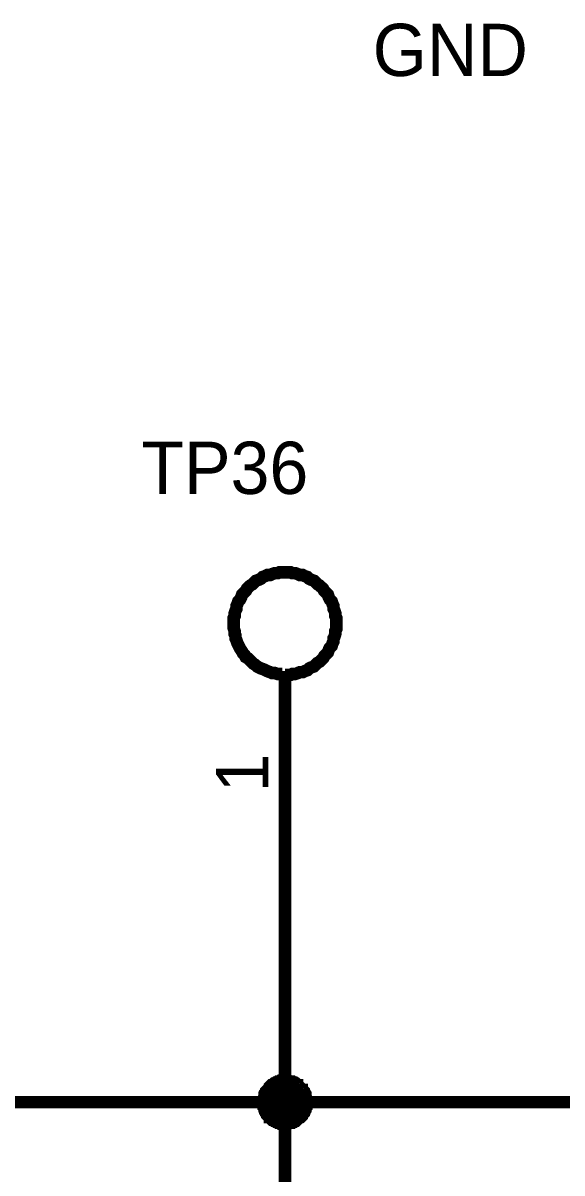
# Model space of a CAD drawing. Header units: millimetres. Extents: x 0 to 800, y 0 to 567.
# Drawn here: x 122.24 to 135.18, y 138.69 to 166.31 of the extents above; entities that cross this region are included whole.
import ezdxf

# ---------------------------------------------------------------- set-up
doc = ezdxf.new("R2010")
doc.units = ezdxf.units.MM
doc.layers.add('Sheet', color=255, linetype='Continuous')

msp = doc.modelspace()

# ---------------------------------------------------------------- linework, layer by layer
at = {"layer": 'Sheet'}
for points, const_width in [([(128.527, 153.118), (128.46, 153.118), (128.392, 153.118), (128.348, 153.096), (128.28, 153.096), (128.213, 153.073), (128.168, 153.051), (128.101, 153.051), (128.056, 153.028), (127.989, 153.006), (127.944, 152.961), (127.9, 152.939), (127.832, 152.916), (127.788, 152.872), (127.743, 152.827), (127.698, 152.804), (127.653, 152.76), (127.608, 152.715), (127.586, 152.67), (127.541, 152.625), (127.496, 152.58), (127.474, 152.513), (127.452, 152.468), (127.407, 152.424), (127.384, 152.356), (127.362, 152.312), (127.362, 152.244), (127.34, 152.2), (127.317, 152.132), (127.317, 152.065), (127.295, 152.02), (127.295, 151.953), (127.295, 151.886)], 0.3), ([(129.759, 151.886), (129.759, 151.953), (129.759, 152.02), (129.736, 152.065), (129.736, 152.132), (129.714, 152.2), (129.691, 152.244), (129.691, 152.312), (129.669, 152.356), (129.647, 152.424), (129.602, 152.468), (129.579, 152.513), (129.557, 152.58), (129.512, 152.625), (129.467, 152.67), (129.445, 152.715), (129.4, 152.76), (129.355, 152.804), (129.311, 152.827), (129.266, 152.872), (129.221, 152.916), (129.154, 152.939), (129.109, 152.961), (129.064, 153.006), (128.997, 153.028), (128.952, 153.051), (128.885, 153.051), (128.84, 153.073), (128.773, 153.096), (128.706, 153.096), (128.661, 153.118), (128.594, 153.118), (128.527, 153.118)], 0.3), ([(127.295, 151.886), (127.295, 151.819), (127.295, 151.774), (127.317, 151.707), (127.317, 151.64), (127.34, 151.595), (127.34, 151.528), (127.362, 151.483), (127.384, 151.416), (127.407, 151.371), (127.429, 151.326), (127.452, 151.281), (127.496, 151.214), (127.519, 151.169), (127.564, 151.124), (127.586, 151.08), (127.631, 151.057), (127.676, 151.012), (127.72, 150.968), (127.765, 150.923), (127.81, 150.9), (127.855, 150.856), (127.9, 150.833), (127.944, 150.811), (128.012, 150.788), (128.056, 150.766), (128.101, 150.744), (128.168, 150.721), (128.213, 150.699), (128.28, 150.699), (128.348, 150.677), (128.392, 150.677), (128.46, 150.677)], 0.3), ([(128.527, 150.654), (128.594, 150.654), (128.661, 150.654), (128.706, 150.677), (128.773, 150.677), (128.84, 150.699), (128.885, 150.721), (128.952, 150.721), (128.997, 150.744), (129.064, 150.766), (129.109, 150.811), (129.154, 150.833), (129.221, 150.856), (129.266, 150.9), (129.311, 150.945), (129.355, 150.968), (129.4, 151.012), (129.445, 151.057), (129.467, 151.102), (129.512, 151.147), (129.557, 151.192), (129.579, 151.259), (129.602, 151.304), (129.647, 151.348), (129.669, 151.416), (129.691, 151.46), (129.691, 151.528), (129.714, 151.572), (129.736, 151.64), (129.736, 151.707), (129.759, 151.752), (129.759, 151.819), (129.759, 151.886)], 0.3), ([(128.527, 150.744), (128.527, 147.249)], 0.3), ([(128.527, 147.249), (128.527, 140.395)], 0.3), ([(128.012, 140.395), (128.012, 140.418), (128.012, 140.44), (128.012, 140.463), (128.012, 140.485), (128.034, 140.53), (128.034, 140.552), (128.034, 140.575), (128.056, 140.597), (128.056, 140.619), (128.079, 140.642), (128.079, 140.664), (128.101, 140.687), (128.101, 140.687), (128.124, 140.709), (128.146, 140.731), (128.168, 140.754), (128.168, 140.776), (128.191, 140.799), (128.213, 140.799), (128.236, 140.821), (128.258, 140.843), (128.28, 140.843), (128.303, 140.866), (128.325, 140.866), (128.348, 140.888), (128.37, 140.888), (128.392, 140.888), (128.415, 140.911), (128.437, 140.911), (128.482, 140.911), (128.504, 140.911), (128.527, 140.911)], 0.3), ([(128.012, 140.395), (128.012, 140.418), (128.012, 140.44), (128.012, 140.463), (128.012, 140.485), (128.034, 140.53), (128.034, 140.552), (128.034, 140.575), (128.056, 140.597), (128.056, 140.619), (128.079, 140.642), (128.079, 140.664), (128.101, 140.687), (128.101, 140.687), (128.124, 140.709), (128.146, 140.731), (128.168, 140.754), (128.168, 140.776), (128.191, 140.799), (128.213, 140.799), (128.236, 140.821), (128.258, 140.843), (128.28, 140.843), (128.303, 140.866), (128.325, 140.866), (128.348, 140.888), (128.37, 140.888), (128.392, 140.888), (128.415, 140.911), (128.437, 140.911), (128.482, 140.911), (128.504, 140.911), (128.527, 140.911)], 0.3), ([(128.012, 140.395), (128.012, 140.418), (128.012, 140.44), (128.012, 140.463), (128.012, 140.485), (128.034, 140.53), (128.034, 140.552), (128.034, 140.575), (128.056, 140.597), (128.056, 140.619), (128.079, 140.642), (128.079, 140.664), (128.101, 140.687), (128.101, 140.687), (128.124, 140.709), (128.146, 140.731), (128.168, 140.754), (128.168, 140.776), (128.191, 140.799), (128.213, 140.799), (128.236, 140.821), (128.258, 140.843), (128.28, 140.843), (128.303, 140.866), (128.325, 140.866), (128.348, 140.888), (128.37, 140.888), (128.392, 140.888), (128.415, 140.911), (128.437, 140.911), (128.482, 140.911), (128.504, 140.911), (128.527, 140.911)], 0.3), ([(128.012, 140.395), (128.012, 140.418), (128.012, 140.44), (128.012, 140.463), (128.012, 140.485), (128.034, 140.53), (128.034, 140.552), (128.034, 140.575), (128.056, 140.597), (128.056, 140.619), (128.079, 140.642), (128.079, 140.664), (128.101, 140.687), (128.101, 140.687), (128.124, 140.709), (128.146, 140.731), (128.168, 140.754), (128.168, 140.776), (128.191, 140.799), (128.213, 140.799), (128.236, 140.821), (128.258, 140.843), (128.28, 140.843), (128.303, 140.866), (128.325, 140.866), (128.348, 140.888), (128.37, 140.888), (128.392, 140.888), (128.415, 140.911), (128.437, 140.911), (128.482, 140.911), (128.504, 140.911), (128.527, 140.911)], 0.3), ([(128.012, 140.395), (128.012, 140.418), (128.012, 140.44), (128.012, 140.463), (128.012, 140.485), (128.034, 140.53), (128.034, 140.552), (128.034, 140.575), (128.056, 140.597), (128.056, 140.619), (128.079, 140.642), (128.079, 140.664), (128.101, 140.687), (128.101, 140.687), (128.124, 140.709), (128.146, 140.731), (128.168, 140.754), (128.168, 140.776), (128.191, 140.799), (128.213, 140.799), (128.236, 140.821), (128.258, 140.843), (128.28, 140.843), (128.303, 140.866), (128.325, 140.866), (128.348, 140.888), (128.37, 140.888), (128.392, 140.888), (128.415, 140.911), (128.437, 140.911), (128.482, 140.911), (128.504, 140.911), (128.527, 140.911)], 0.3), ([(128.012, 140.395), (128.012, 140.418), (128.012, 140.44), (128.012, 140.463), (128.012, 140.485), (128.034, 140.53), (128.034, 140.552), (128.034, 140.575), (128.056, 140.597), (128.056, 140.619), (128.079, 140.642), (128.079, 140.664), (128.101, 140.687), (128.101, 140.687), (128.124, 140.709), (128.146, 140.731), (128.168, 140.754), (128.168, 140.776), (128.191, 140.799), (128.213, 140.799), (128.236, 140.821), (128.258, 140.843), (128.28, 140.843), (128.303, 140.866), (128.325, 140.866), (128.348, 140.888), (128.37, 140.888), (128.392, 140.888), (128.415, 140.911), (128.437, 140.911), (128.482, 140.911), (128.504, 140.911), (128.527, 140.911)], 0.3), ([(128.012, 140.395), (128.012, 140.418), (128.012, 140.44), (128.012, 140.463), (128.012, 140.485), (128.034, 140.53), (128.034, 140.552), (128.034, 140.575), (128.056, 140.597), (128.056, 140.619), (128.079, 140.642), (128.079, 140.664), (128.101, 140.687), (128.101, 140.687), (128.124, 140.709), (128.146, 140.731), (128.168, 140.754), (128.168, 140.776), (128.191, 140.799), (128.213, 140.799), (128.236, 140.821), (128.258, 140.843), (128.28, 140.843), (128.303, 140.866), (128.325, 140.866), (128.348, 140.888), (128.37, 140.888), (128.392, 140.888), (128.415, 140.911), (128.437, 140.911), (128.482, 140.911), (128.504, 140.911), (128.527, 140.911)], 0.0991), ([(128.012, 140.395), (128.012, 140.418), (128.012, 140.44), (128.012, 140.463), (128.012, 140.485), (128.034, 140.53), (128.034, 140.552), (128.034, 140.575), (128.056, 140.597), (128.056, 140.619), (128.079, 140.642), (128.079, 140.664), (128.101, 140.687), (128.101, 140.687), (128.124, 140.709), (128.146, 140.731), (128.168, 140.754), (128.168, 140.776), (128.191, 140.799), (128.213, 140.799), (128.236, 140.821), (128.258, 140.843), (128.28, 140.843), (128.303, 140.866), (128.325, 140.866), (128.348, 140.888), (128.37, 140.888), (128.392, 140.888), (128.415, 140.911), (128.437, 140.911), (128.482, 140.911), (128.504, 140.911), (128.527, 140.911)], 0.0991), ([(128.012, 140.395), (128.012, 140.418), (128.012, 140.44), (128.012, 140.463), (128.012, 140.485), (128.034, 140.53), (128.034, 140.552), (128.034, 140.575), (128.056, 140.597), (128.056, 140.619), (128.079, 140.642), (128.079, 140.664), (128.101, 140.687), (128.101, 140.687), (128.124, 140.709), (128.146, 140.731), (128.168, 140.754), (128.168, 140.776), (128.191, 140.799), (128.213, 140.799), (128.236, 140.821), (128.258, 140.843), (128.28, 140.843), (128.303, 140.866), (128.325, 140.866), (128.348, 140.888), (128.37, 140.888), (128.392, 140.888), (128.415, 140.911), (128.437, 140.911), (128.482, 140.911), (128.504, 140.911), (128.527, 140.911)], 0.0991), ([(128.012, 140.395), (128.012, 140.418), (128.012, 140.44), (128.012, 140.463), (128.012, 140.485), (128.034, 140.53), (128.034, 140.552), (128.034, 140.575), (128.056, 140.597), (128.056, 140.619), (128.079, 140.642), (128.079, 140.664), (128.101, 140.687), (128.101, 140.687), (128.124, 140.709), (128.146, 140.731), (128.168, 140.754), (128.168, 140.776), (128.191, 140.799), (128.213, 140.799), (128.236, 140.821), (128.258, 140.843), (128.28, 140.843), (128.303, 140.866), (128.325, 140.866), (128.348, 140.888), (128.37, 140.888), (128.392, 140.888), (128.415, 140.911), (128.437, 140.911), (128.482, 140.911), (128.504, 140.911), (128.527, 140.911)], 0.0991), ([(128.012, 140.395), (128.012, 140.418), (128.012, 140.44), (128.012, 140.463), (128.012, 140.485), (128.034, 140.53), (128.034, 140.552), (128.034, 140.575), (128.056, 140.597), (128.056, 140.619), (128.079, 140.642), (128.079, 140.664), (128.101, 140.687), (128.101, 140.687), (128.124, 140.709), (128.146, 140.731), (128.168, 140.754), (128.168, 140.776), (128.191, 140.799), (128.213, 140.799), (128.236, 140.821), (128.258, 140.843), (128.28, 140.843), (128.303, 140.866), (128.325, 140.866), (128.348, 140.888), (128.37, 140.888), (128.392, 140.888), (128.415, 140.911), (128.437, 140.911), (128.482, 140.911), (128.504, 140.911), (128.527, 140.911)], 0.0991), ([(128.012, 140.395), (128.012, 140.418), (128.012, 140.44), (128.012, 140.463), (128.012, 140.485), (128.034, 140.53), (128.034, 140.552), (128.034, 140.575), (128.056, 140.597), (128.056, 140.619), (128.079, 140.642), (128.079, 140.664), (128.101, 140.687), (128.101, 140.687), (128.124, 140.709), (128.146, 140.731), (128.168, 140.754), (128.168, 140.776), (128.191, 140.799), (128.213, 140.799), (128.236, 140.821), (128.258, 140.843), (128.28, 140.843), (128.303, 140.866), (128.325, 140.866), (128.348, 140.888), (128.37, 140.888), (128.392, 140.888), (128.415, 140.911), (128.437, 140.911), (128.482, 140.911), (128.504, 140.911), (128.527, 140.911)], 0.0991), ([(128.527, 140.911), (128.527, 140.911)], 0.3), ([(128.527, 140.911), (128.549, 140.911), (128.572, 140.911), (128.594, 140.911), (128.616, 140.911), (128.661, 140.888), (128.683, 140.888), (128.706, 140.888), (128.728, 140.866), (128.751, 140.866), (128.773, 140.843), (128.795, 140.843), (128.818, 140.821), (128.818, 140.799), (128.84, 140.799), (128.863, 140.776), (128.885, 140.754), (128.907, 140.731), (128.93, 140.709), (128.93, 140.687), (128.952, 140.687), (128.975, 140.664), (128.975, 140.642), (128.997, 140.619), (128.997, 140.597), (129.019, 140.575), (129.019, 140.552), (129.019, 140.53), (129.042, 140.485), (129.042, 140.463), (129.042, 140.44), (129.042, 140.418), (129.042, 140.395)], 0.3), ([(128.527, 140.911), (128.527, 140.911)], 0.3), ([(128.527, 140.911), (128.549, 140.911), (128.572, 140.911), (128.594, 140.911), (128.616, 140.911), (128.661, 140.888), (128.683, 140.888), (128.706, 140.888), (128.728, 140.866), (128.751, 140.866), (128.773, 140.843), (128.795, 140.843), (128.818, 140.821), (128.818, 140.799), (128.84, 140.799), (128.863, 140.776), (128.885, 140.754), (128.907, 140.731), (128.93, 140.709), (128.93, 140.687), (128.952, 140.687), (128.975, 140.664), (128.975, 140.642), (128.997, 140.619), (128.997, 140.597), (129.019, 140.575), (129.019, 140.552), (129.019, 140.53), (129.042, 140.485), (129.042, 140.463), (129.042, 140.44), (129.042, 140.418), (129.042, 140.395)], 0.3), ([(128.527, 140.911), (128.527, 140.911)], 0.3), ([(128.527, 140.911), (128.549, 140.911), (128.572, 140.911), (128.594, 140.911), (128.616, 140.911), (128.661, 140.888), (128.683, 140.888), (128.706, 140.888), (128.728, 140.866), (128.751, 140.866), (128.773, 140.843), (128.795, 140.843), (128.818, 140.821), (128.818, 140.799), (128.84, 140.799), (128.863, 140.776), (128.885, 140.754), (128.907, 140.731), (128.93, 140.709), (128.93, 140.687), (128.952, 140.687), (128.975, 140.664), (128.975, 140.642), (128.997, 140.619), (128.997, 140.597), (129.019, 140.575), (129.019, 140.552), (129.019, 140.53), (129.042, 140.485), (129.042, 140.463), (129.042, 140.44), (129.042, 140.418), (129.042, 140.395)], 0.3), ([(128.527, 140.911), (128.527, 140.911)], 0.3), ([(128.527, 140.911), (128.549, 140.911), (128.572, 140.911), (128.594, 140.911), (128.616, 140.911), (128.661, 140.888), (128.683, 140.888), (128.706, 140.888), (128.728, 140.866), (128.751, 140.866), (128.773, 140.843), (128.795, 140.843), (128.818, 140.821), (128.818, 140.799), (128.84, 140.799), (128.863, 140.776), (128.885, 140.754), (128.907, 140.731), (128.93, 140.709), (128.93, 140.687), (128.952, 140.687), (128.975, 140.664), (128.975, 140.642), (128.997, 140.619), (128.997, 140.597), (129.019, 140.575), (129.019, 140.552), (129.019, 140.53), (129.042, 140.485), (129.042, 140.463), (129.042, 140.44), (129.042, 140.418), (129.042, 140.395)], 0.3), ([(128.527, 140.911), (128.527, 140.911)], 0.3), ([(128.527, 140.911), (128.549, 140.911), (128.572, 140.911), (128.594, 140.911), (128.616, 140.911), (128.661, 140.888), (128.683, 140.888), (128.706, 140.888), (128.728, 140.866), (128.751, 140.866), (128.773, 140.843), (128.795, 140.843), (128.818, 140.821), (128.818, 140.799), (128.84, 140.799), (128.863, 140.776), (128.885, 140.754), (128.907, 140.731), (128.93, 140.709), (128.93, 140.687), (128.952, 140.687), (128.975, 140.664), (128.975, 140.642), (128.997, 140.619), (128.997, 140.597), (129.019, 140.575), (129.019, 140.552), (129.019, 140.53), (129.042, 140.485), (129.042, 140.463), (129.042, 140.44), (129.042, 140.418), (129.042, 140.395)], 0.3), ([(128.527, 140.911), (128.527, 140.911)], 0.3), ([(128.527, 140.911), (128.549, 140.911), (128.572, 140.911), (128.594, 140.911), (128.616, 140.911), (128.661, 140.888), (128.683, 140.888), (128.706, 140.888), (128.728, 140.866), (128.751, 140.866), (128.773, 140.843), (128.795, 140.843), (128.818, 140.821), (128.818, 140.799), (128.84, 140.799), (128.863, 140.776), (128.885, 140.754), (128.907, 140.731), (128.93, 140.709), (128.93, 140.687), (128.952, 140.687), (128.975, 140.664), (128.975, 140.642), (128.997, 140.619), (128.997, 140.597), (129.019, 140.575), (129.019, 140.552), (129.019, 140.53), (129.042, 140.485), (129.042, 140.463), (129.042, 140.44), (129.042, 140.418), (129.042, 140.395)], 0.3), ([(128.527, 140.911), (128.527, 140.911)], 0.0991), ([(128.527, 140.911), (128.549, 140.911), (128.572, 140.911), (128.594, 140.911), (128.616, 140.911), (128.661, 140.888), (128.683, 140.888), (128.706, 140.888), (128.728, 140.866), (128.751, 140.866), (128.773, 140.843), (128.795, 140.843), (128.818, 140.821), (128.818, 140.799), (128.84, 140.799), (128.863, 140.776), (128.885, 140.754), (128.907, 140.731), (128.93, 140.709), (128.93, 140.687), (128.952, 140.687), (128.975, 140.664), (128.975, 140.642), (128.997, 140.619), (128.997, 140.597), (129.019, 140.575), (129.019, 140.552), (129.019, 140.53), (129.042, 140.485), (129.042, 140.463), (129.042, 140.44), (129.042, 140.418), (129.042, 140.395)], 0.0991), ([(128.527, 140.911), (128.527, 140.911)], 0.0991), ([(128.527, 140.911), (128.549, 140.911), (128.572, 140.911), (128.594, 140.911), (128.616, 140.911), (128.661, 140.888), (128.683, 140.888), (128.706, 140.888), (128.728, 140.866), (128.751, 140.866), (128.773, 140.843), (128.795, 140.843), (128.818, 140.821), (128.818, 140.799), (128.84, 140.799), (128.863, 140.776), (128.885, 140.754), (128.907, 140.731), (128.93, 140.709), (128.93, 140.687), (128.952, 140.687), (128.975, 140.664), (128.975, 140.642), (128.997, 140.619), (128.997, 140.597), (129.019, 140.575), (129.019, 140.552), (129.019, 140.53), (129.042, 140.485), (129.042, 140.463), (129.042, 140.44), (129.042, 140.418), (129.042, 140.395)], 0.0991), ([(128.527, 140.911), (128.527, 140.911)], 0.0991), ([(128.527, 140.911), (128.549, 140.911), (128.572, 140.911), (128.594, 140.911), (128.616, 140.911), (128.661, 140.888), (128.683, 140.888), (128.706, 140.888), (128.728, 140.866), (128.751, 140.866), (128.773, 140.843), (128.795, 140.843), (128.818, 140.821), (128.818, 140.799), (128.84, 140.799), (128.863, 140.776), (128.885, 140.754), (128.907, 140.731), (128.93, 140.709), (128.93, 140.687), (128.952, 140.687), (128.975, 140.664), (128.975, 140.642), (128.997, 140.619), (128.997, 140.597), (129.019, 140.575), (129.019, 140.552), (129.019, 140.53), (129.042, 140.485), (129.042, 140.463), (129.042, 140.44), (129.042, 140.418), (129.042, 140.395)], 0.0991), ([(128.527, 140.911), (128.527, 140.911)], 0.0991), ([(128.527, 140.911), (128.549, 140.911), (128.572, 140.911), (128.594, 140.911), (128.616, 140.911), (128.661, 140.888), (128.683, 140.888), (128.706, 140.888), (128.728, 140.866), (128.751, 140.866), (128.773, 140.843), (128.795, 140.843), (128.818, 140.821), (128.818, 140.799), (128.84, 140.799), (128.863, 140.776), (128.885, 140.754), (128.907, 140.731), (128.93, 140.709), (128.93, 140.687), (128.952, 140.687), (128.975, 140.664), (128.975, 140.642), (128.997, 140.619), (128.997, 140.597), (129.019, 140.575), (129.019, 140.552), (129.019, 140.53), (129.042, 140.485), (129.042, 140.463), (129.042, 140.44), (129.042, 140.418), (129.042, 140.395)], 0.0991), ([(128.527, 140.911), (128.527, 140.911)], 0.0991), ([(128.527, 140.911), (128.549, 140.911), (128.572, 140.911), (128.594, 140.911), (128.616, 140.911), (128.661, 140.888), (128.683, 140.888), (128.706, 140.888), (128.728, 140.866), (128.751, 140.866), (128.773, 140.843), (128.795, 140.843), (128.818, 140.821), (128.818, 140.799), (128.84, 140.799), (128.863, 140.776), (128.885, 140.754), (128.907, 140.731), (128.93, 140.709), (128.93, 140.687), (128.952, 140.687), (128.975, 140.664), (128.975, 140.642), (128.997, 140.619), (128.997, 140.597), (129.019, 140.575), (129.019, 140.552), (129.019, 140.53), (129.042, 140.485), (129.042, 140.463), (129.042, 140.44), (129.042, 140.418), (129.042, 140.395)], 0.0991), ([(128.527, 140.911), (128.527, 140.911)], 0.0991), ([(128.527, 140.911), (128.549, 140.911), (128.572, 140.911), (128.594, 140.911), (128.616, 140.911), (128.661, 140.888), (128.683, 140.888), (128.706, 140.888), (128.728, 140.866), (128.751, 140.866), (128.773, 140.843), (128.795, 140.843), (128.818, 140.821), (128.818, 140.799), (128.84, 140.799), (128.863, 140.776), (128.885, 140.754), (128.907, 140.731), (128.93, 140.709), (128.93, 140.687), (128.952, 140.687), (128.975, 140.664), (128.975, 140.642), (128.997, 140.619), (128.997, 140.597), (129.019, 140.575), (129.019, 140.552), (129.019, 140.53), (129.042, 140.485), (129.042, 140.463), (129.042, 140.44), (129.042, 140.418), (129.042, 140.395)], 0.0991), ([(120.284, 140.373), (121.516, 140.373), (121.516, 140.395), (128.527, 140.395), (136.568, 140.395)], 0.3), ([(128.527, 139.88), (128.504, 139.88), (128.482, 139.88), (128.437, 139.88), (128.415, 139.88), (128.392, 139.903), (128.37, 139.903), (128.348, 139.903), (128.325, 139.925), (128.303, 139.925), (128.28, 139.947), (128.258, 139.947), (128.236, 139.97), (128.213, 139.97), (128.191, 139.992), (128.168, 140.015), (128.168, 140.037), (128.146, 140.037), (128.124, 140.059), (128.101, 140.082), (128.101, 140.104), (128.079, 140.127), (128.079, 140.149), (128.056, 140.171), (128.056, 140.194), (128.034, 140.216), (128.034, 140.239), (128.034, 140.261), (128.012, 140.283), (128.012, 140.306), (128.012, 140.351), (128.012, 140.373), (128.012, 140.395)], 0.3), ([(128.012, 140.395), (128.012, 140.395)], 0.3), ([(128.527, 139.88), (128.504, 139.88), (128.482, 139.88), (128.437, 139.88), (128.415, 139.88), (128.392, 139.903), (128.37, 139.903), (128.348, 139.903), (128.325, 139.925), (128.303, 139.925), (128.28, 139.947), (128.258, 139.947), (128.236, 139.97), (128.213, 139.97), (128.191, 139.992), (128.168, 140.015), (128.168, 140.037), (128.146, 140.037), (128.124, 140.059), (128.101, 140.082), (128.101, 140.104), (128.079, 140.127), (128.079, 140.149), (128.056, 140.171), (128.056, 140.194), (128.034, 140.216), (128.034, 140.239), (128.034, 140.261), (128.012, 140.283), (128.012, 140.306), (128.012, 140.351), (128.012, 140.373), (128.012, 140.395)], 0.3), ([(128.012, 140.395), (128.012, 140.395)], 0.3), ([(128.527, 139.88), (128.504, 139.88), (128.482, 139.88), (128.437, 139.88), (128.415, 139.88), (128.392, 139.903), (128.37, 139.903), (128.348, 139.903), (128.325, 139.925), (128.303, 139.925), (128.28, 139.947), (128.258, 139.947), (128.236, 139.97), (128.213, 139.97), (128.191, 139.992), (128.168, 140.015), (128.168, 140.037), (128.146, 140.037), (128.124, 140.059), (128.101, 140.082), (128.101, 140.104), (128.079, 140.127), (128.079, 140.149), (128.056, 140.171), (128.056, 140.194), (128.034, 140.216), (128.034, 140.239), (128.034, 140.261), (128.012, 140.283), (128.012, 140.306), (128.012, 140.351), (128.012, 140.373), (128.012, 140.395)], 0.3), ([(128.012, 140.395), (128.012, 140.395)], 0.3), ([(128.527, 139.88), (128.504, 139.88), (128.482, 139.88), (128.437, 139.88), (128.415, 139.88), (128.392, 139.903), (128.37, 139.903), (128.348, 139.903), (128.325, 139.925), (128.303, 139.925), (128.28, 139.947), (128.258, 139.947), (128.236, 139.97), (128.213, 139.97), (128.191, 139.992), (128.168, 140.015), (128.168, 140.037), (128.146, 140.037), (128.124, 140.059), (128.101, 140.082), (128.101, 140.104), (128.079, 140.127), (128.079, 140.149), (128.056, 140.171), (128.056, 140.194), (128.034, 140.216), (128.034, 140.239), (128.034, 140.261), (128.012, 140.283), (128.012, 140.306), (128.012, 140.351), (128.012, 140.373), (128.012, 140.395)], 0.3), ([(128.012, 140.395), (128.012, 140.395)], 0.3), ([(128.527, 139.88), (128.504, 139.88), (128.482, 139.88), (128.437, 139.88), (128.415, 139.88), (128.392, 139.903), (128.37, 139.903), (128.348, 139.903), (128.325, 139.925), (128.303, 139.925), (128.28, 139.947), (128.258, 139.947), (128.236, 139.97), (128.213, 139.97), (128.191, 139.992), (128.168, 140.015), (128.168, 140.037), (128.146, 140.037), (128.124, 140.059), (128.101, 140.082), (128.101, 140.104), (128.079, 140.127), (128.079, 140.149), (128.056, 140.171), (128.056, 140.194), (128.034, 140.216), (128.034, 140.239), (128.034, 140.261), (128.012, 140.283), (128.012, 140.306), (128.012, 140.351), (128.012, 140.373), (128.012, 140.395)], 0.3), ([(128.012, 140.395), (128.012, 140.395)], 0.3), ([(128.527, 139.88), (128.504, 139.88), (128.482, 139.88), (128.437, 139.88), (128.415, 139.88), (128.392, 139.903), (128.37, 139.903), (128.348, 139.903), (128.325, 139.925), (128.303, 139.925), (128.28, 139.947), (128.258, 139.947), (128.236, 139.97), (128.213, 139.97), (128.191, 139.992), (128.168, 140.015), (128.168, 140.037), (128.146, 140.037), (128.124, 140.059), (128.101, 140.082), (128.101, 140.104), (128.079, 140.127), (128.079, 140.149), (128.056, 140.171), (128.056, 140.194), (128.034, 140.216), (128.034, 140.239), (128.034, 140.261), (128.012, 140.283), (128.012, 140.306), (128.012, 140.351), (128.012, 140.373), (128.012, 140.395)], 0.3), ([(128.012, 140.395), (128.012, 140.395)], 0.3), ([(128.527, 139.88), (128.504, 139.88), (128.482, 139.88), (128.437, 139.88), (128.415, 139.88), (128.392, 139.903), (128.37, 139.903), (128.348, 139.903), (128.325, 139.925), (128.303, 139.925), (128.28, 139.947), (128.258, 139.947), (128.236, 139.97), (128.213, 139.97), (128.191, 139.992), (128.168, 140.015), (128.168, 140.037), (128.146, 140.037), (128.124, 140.059), (128.101, 140.082), (128.101, 140.104), (128.079, 140.127), (128.079, 140.149), (128.056, 140.171), (128.056, 140.194), (128.034, 140.216), (128.034, 140.239), (128.034, 140.261), (128.012, 140.283), (128.012, 140.306), (128.012, 140.351), (128.012, 140.373), (128.012, 140.395)], 0.0991), ([(128.012, 140.395), (128.012, 140.395)], 0.0991), ([(128.527, 139.88), (128.504, 139.88), (128.482, 139.88), (128.437, 139.88), (128.415, 139.88), (128.392, 139.903), (128.37, 139.903), (128.348, 139.903), (128.325, 139.925), (128.303, 139.925), (128.28, 139.947), (128.258, 139.947), (128.236, 139.97), (128.213, 139.97), (128.191, 139.992), (128.168, 140.015), (128.168, 140.037), (128.146, 140.037), (128.124, 140.059), (128.101, 140.082), (128.101, 140.104), (128.079, 140.127), (128.079, 140.149), (128.056, 140.171), (128.056, 140.194), (128.034, 140.216), (128.034, 140.239), (128.034, 140.261), (128.012, 140.283), (128.012, 140.306), (128.012, 140.351), (128.012, 140.373), (128.012, 140.395)], 0.0991), ([(128.012, 140.395), (128.012, 140.395)], 0.0991), ([(128.527, 139.88), (128.504, 139.88), (128.482, 139.88), (128.437, 139.88), (128.415, 139.88), (128.392, 139.903), (128.37, 139.903), (128.348, 139.903), (128.325, 139.925), (128.303, 139.925), (128.28, 139.947), (128.258, 139.947), (128.236, 139.97), (128.213, 139.97), (128.191, 139.992), (128.168, 140.015), (128.168, 140.037), (128.146, 140.037), (128.124, 140.059), (128.101, 140.082), (128.101, 140.104), (128.079, 140.127), (128.079, 140.149), (128.056, 140.171), (128.056, 140.194), (128.034, 140.216), (128.034, 140.239), (128.034, 140.261), (128.012, 140.283), (128.012, 140.306), (128.012, 140.351), (128.012, 140.373), (128.012, 140.395)], 0.0991), ([(128.012, 140.395), (128.012, 140.395)], 0.0991), ([(128.527, 139.88), (128.504, 139.88), (128.482, 139.88), (128.437, 139.88), (128.415, 139.88), (128.392, 139.903), (128.37, 139.903), (128.348, 139.903), (128.325, 139.925), (128.303, 139.925), (128.28, 139.947), (128.258, 139.947), (128.236, 139.97), (128.213, 139.97), (128.191, 139.992), (128.168, 140.015), (128.168, 140.037), (128.146, 140.037), (128.124, 140.059), (128.101, 140.082), (128.101, 140.104), (128.079, 140.127), (128.079, 140.149), (128.056, 140.171), (128.056, 140.194), (128.034, 140.216), (128.034, 140.239), (128.034, 140.261), (128.012, 140.283), (128.012, 140.306), (128.012, 140.351), (128.012, 140.373), (128.012, 140.395)], 0.0991), ([(128.012, 140.395), (128.012, 140.395)], 0.0991), ([(128.527, 139.88), (128.504, 139.88), (128.482, 139.88), (128.437, 139.88), (128.415, 139.88), (128.392, 139.903), (128.37, 139.903), (128.348, 139.903), (128.325, 139.925), (128.303, 139.925), (128.28, 139.947), (128.258, 139.947), (128.236, 139.97), (128.213, 139.97), (128.191, 139.992), (128.168, 140.015), (128.168, 140.037), (128.146, 140.037), (128.124, 140.059), (128.101, 140.082), (128.101, 140.104), (128.079, 140.127), (128.079, 140.149), (128.056, 140.171), (128.056, 140.194), (128.034, 140.216), (128.034, 140.239), (128.034, 140.261), (128.012, 140.283), (128.012, 140.306), (128.012, 140.351), (128.012, 140.373), (128.012, 140.395)], 0.0991), ([(128.012, 140.395), (128.012, 140.395)], 0.0991), ([(128.527, 139.88), (128.504, 139.88), (128.482, 139.88), (128.437, 139.88), (128.415, 139.88), (128.392, 139.903), (128.37, 139.903), (128.348, 139.903), (128.325, 139.925), (128.303, 139.925), (128.28, 139.947), (128.258, 139.947), (128.236, 139.97), (128.213, 139.97), (128.191, 139.992), (128.168, 140.015), (128.168, 140.037), (128.146, 140.037), (128.124, 140.059), (128.101, 140.082), (128.101, 140.104), (128.079, 140.127), (128.079, 140.149), (128.056, 140.171), (128.056, 140.194), (128.034, 140.216), (128.034, 140.239), (128.034, 140.261), (128.012, 140.283), (128.012, 140.306), (128.012, 140.351), (128.012, 140.373), (128.012, 140.395)], 0.0991), ([(128.012, 140.395), (128.012, 140.395)], 0.0991), ([(129.042, 140.395), (129.042, 140.373), (129.042, 140.351), (129.042, 140.306), (129.042, 140.283), (129.019, 140.261), (129.019, 140.239), (129.019, 140.216), (128.997, 140.194), (128.997, 140.171), (128.975, 140.149), (128.975, 140.127), (128.952, 140.104), (128.93, 140.082), (128.93, 140.059), (128.907, 140.037), (128.885, 140.037), (128.863, 140.015), (128.84, 139.992), (128.818, 139.97), (128.818, 139.97), (128.795, 139.947), (128.773, 139.947), (128.751, 139.925), (128.728, 139.925), (128.706, 139.903), (128.683, 139.903), (128.661, 139.903), (128.616, 139.88), (128.594, 139.88), (128.572, 139.88), (128.549, 139.88), (128.527, 139.88)], 0.3), ([(129.042, 140.395), (129.042, 140.373), (129.042, 140.351), (129.042, 140.306), (129.042, 140.283), (129.019, 140.261), (129.019, 140.239), (129.019, 140.216), (128.997, 140.194), (128.997, 140.171), (128.975, 140.149), (128.975, 140.127), (128.952, 140.104), (128.93, 140.082), (128.93, 140.059), (128.907, 140.037), (128.885, 140.037), (128.863, 140.015), (128.84, 139.992), (128.818, 139.97), (128.818, 139.97), (128.795, 139.947), (128.773, 139.947), (128.751, 139.925), (128.728, 139.925), (128.706, 139.903), (128.683, 139.903), (128.661, 139.903), (128.616, 139.88), (128.594, 139.88), (128.572, 139.88), (128.549, 139.88), (128.527, 139.88)], 0.3), ([(128.527, 140.395), (128.527, 136.005), (128.594, 136.005)], 0.3), ([(129.042, 140.395), (129.042, 140.373), (129.042, 140.351), (129.042, 140.306), (129.042, 140.283), (129.019, 140.261), (129.019, 140.239), (129.019, 140.216), (128.997, 140.194), (128.997, 140.171), (128.975, 140.149), (128.975, 140.127), (128.952, 140.104), (128.93, 140.082), (128.93, 140.059), (128.907, 140.037), (128.885, 140.037), (128.863, 140.015), (128.84, 139.992), (128.818, 139.97), (128.818, 139.97), (128.795, 139.947), (128.773, 139.947), (128.751, 139.925), (128.728, 139.925), (128.706, 139.903), (128.683, 139.903), (128.661, 139.903), (128.616, 139.88), (128.594, 139.88), (128.572, 139.88), (128.549, 139.88), (128.527, 139.88)], 0.3), ([(129.042, 140.395), (129.042, 140.373), (129.042, 140.351), (129.042, 140.306), (129.042, 140.283), (129.019, 140.261), (129.019, 140.239), (129.019, 140.216), (128.997, 140.194), (128.997, 140.171), (128.975, 140.149), (128.975, 140.127), (128.952, 140.104), (128.93, 140.082), (128.93, 140.059), (128.907, 140.037), (128.885, 140.037), (128.863, 140.015), (128.84, 139.992), (128.818, 139.97), (128.818, 139.97), (128.795, 139.947), (128.773, 139.947), (128.751, 139.925), (128.728, 139.925), (128.706, 139.903), (128.683, 139.903), (128.661, 139.903), (128.616, 139.88), (128.594, 139.88), (128.572, 139.88), (128.549, 139.88), (128.527, 139.88)], 0.3), ([(129.042, 140.395), (129.042, 140.373), (129.042, 140.351), (129.042, 140.306), (129.042, 140.283), (129.019, 140.261), (129.019, 140.239), (129.019, 140.216), (128.997, 140.194), (128.997, 140.171), (128.975, 140.149), (128.975, 140.127), (128.952, 140.104), (128.93, 140.082), (128.93, 140.059), (128.907, 140.037), (128.885, 140.037), (128.863, 140.015), (128.84, 139.992), (128.818, 139.97), (128.818, 139.97), (128.795, 139.947), (128.773, 139.947), (128.751, 139.925), (128.728, 139.925), (128.706, 139.903), (128.683, 139.903), (128.661, 139.903), (128.616, 139.88), (128.594, 139.88), (128.572, 139.88), (128.549, 139.88), (128.527, 139.88)], 0.3), ([(129.042, 140.395), (129.042, 140.373), (129.042, 140.351), (129.042, 140.306), (129.042, 140.283), (129.019, 140.261), (129.019, 140.239), (129.019, 140.216), (128.997, 140.194), (128.997, 140.171), (128.975, 140.149), (128.975, 140.127), (128.952, 140.104), (128.93, 140.082), (128.93, 140.059), (128.907, 140.037), (128.885, 140.037), (128.863, 140.015), (128.84, 139.992), (128.818, 139.97), (128.818, 139.97), (128.795, 139.947), (128.773, 139.947), (128.751, 139.925), (128.728, 139.925), (128.706, 139.903), (128.683, 139.903), (128.661, 139.903), (128.616, 139.88), (128.594, 139.88), (128.572, 139.88), (128.549, 139.88), (128.527, 139.88)], 0.3), ([(129.042, 140.395), (129.042, 140.373), (129.042, 140.351), (129.042, 140.306), (129.042, 140.283), (129.019, 140.261), (129.019, 140.239), (129.019, 140.216), (128.997, 140.194), (128.997, 140.171), (128.975, 140.149), (128.975, 140.127), (128.952, 140.104), (128.93, 140.082), (128.93, 140.059), (128.907, 140.037), (128.885, 140.037), (128.863, 140.015), (128.84, 139.992), (128.818, 139.97), (128.818, 139.97), (128.795, 139.947), (128.773, 139.947), (128.751, 139.925), (128.728, 139.925), (128.706, 139.903), (128.683, 139.903), (128.661, 139.903), (128.616, 139.88), (128.594, 139.88), (128.572, 139.88), (128.549, 139.88), (128.527, 139.88)], 0.0991), ([(129.042, 140.395), (129.042, 140.373), (129.042, 140.351), (129.042, 140.306), (129.042, 140.283), (129.019, 140.261), (129.019, 140.239), (129.019, 140.216), (128.997, 140.194), (128.997, 140.171), (128.975, 140.149), (128.975, 140.127), (128.952, 140.104), (128.93, 140.082), (128.93, 140.059), (128.907, 140.037), (128.885, 140.037), (128.863, 140.015), (128.84, 139.992), (128.818, 139.97), (128.818, 139.97), (128.795, 139.947), (128.773, 139.947), (128.751, 139.925), (128.728, 139.925), (128.706, 139.903), (128.683, 139.903), (128.661, 139.903), (128.616, 139.88), (128.594, 139.88), (128.572, 139.88), (128.549, 139.88), (128.527, 139.88)], 0.0991), ([(129.042, 140.395), (129.042, 140.373), (129.042, 140.351), (129.042, 140.306), (129.042, 140.283), (129.019, 140.261), (129.019, 140.239), (129.019, 140.216), (128.997, 140.194), (128.997, 140.171), (128.975, 140.149), (128.975, 140.127), (128.952, 140.104), (128.93, 140.082), (128.93, 140.059), (128.907, 140.037), (128.885, 140.037), (128.863, 140.015), (128.84, 139.992), (128.818, 139.97), (128.818, 139.97), (128.795, 139.947), (128.773, 139.947), (128.751, 139.925), (128.728, 139.925), (128.706, 139.903), (128.683, 139.903), (128.661, 139.903), (128.616, 139.88), (128.594, 139.88), (128.572, 139.88), (128.549, 139.88), (128.527, 139.88)], 0.0991), ([(129.042, 140.395), (129.042, 140.373), (129.042, 140.351), (129.042, 140.306), (129.042, 140.283), (129.019, 140.261), (129.019, 140.239), (129.019, 140.216), (128.997, 140.194), (128.997, 140.171), (128.975, 140.149), (128.975, 140.127), (128.952, 140.104), (128.93, 140.082), (128.93, 140.059), (128.907, 140.037), (128.885, 140.037), (128.863, 140.015), (128.84, 139.992), (128.818, 139.97), (128.818, 139.97), (128.795, 139.947), (128.773, 139.947), (128.751, 139.925), (128.728, 139.925), (128.706, 139.903), (128.683, 139.903), (128.661, 139.903), (128.616, 139.88), (128.594, 139.88), (128.572, 139.88), (128.549, 139.88), (128.527, 139.88)], 0.0991), ([(129.042, 140.395), (129.042, 140.373), (129.042, 140.351), (129.042, 140.306), (129.042, 140.283), (129.019, 140.261), (129.019, 140.239), (129.019, 140.216), (128.997, 140.194), (128.997, 140.171), (128.975, 140.149), (128.975, 140.127), (128.952, 140.104), (128.93, 140.082), (128.93, 140.059), (128.907, 140.037), (128.885, 140.037), (128.863, 140.015), (128.84, 139.992), (128.818, 139.97), (128.818, 139.97), (128.795, 139.947), (128.773, 139.947), (128.751, 139.925), (128.728, 139.925), (128.706, 139.903), (128.683, 139.903), (128.661, 139.903), (128.616, 139.88), (128.594, 139.88), (128.572, 139.88), (128.549, 139.88), (128.527, 139.88)], 0.0991), ([(129.042, 140.395), (129.042, 140.373), (129.042, 140.351), (129.042, 140.306), (129.042, 140.283), (129.019, 140.261), (129.019, 140.239), (129.019, 140.216), (128.997, 140.194), (128.997, 140.171), (128.975, 140.149), (128.975, 140.127), (128.952, 140.104), (128.93, 140.082), (128.93, 140.059), (128.907, 140.037), (128.885, 140.037), (128.863, 140.015), (128.84, 139.992), (128.818, 139.97), (128.818, 139.97), (128.795, 139.947), (128.773, 139.947), (128.751, 139.925), (128.728, 139.925), (128.706, 139.903), (128.683, 139.903), (128.661, 139.903), (128.616, 139.88), (128.594, 139.88), (128.572, 139.88), (128.549, 139.88), (128.527, 139.88)], 0.0991), ([(129.042, 140.395), (129.042, 140.395), (129.042, 140.395), (129.042, 140.395), (129.042, 140.395), (129.042, 140.395), (129.042, 140.395), (129.042, 140.395), (129.042, 140.395), (129.042, 140.395), (129.042, 140.395), (129.042, 140.395), (129.042, 140.395), (129.042, 140.395), (129.042, 140.395), (129.042, 140.395), (129.042, 140.395), (129.042, 140.395), (129.042, 140.395), (129.042, 140.395), (129.042, 140.395), (129.042, 140.395), (129.042, 140.395), (129.042, 140.395), (129.042, 140.395), (129.042, 140.395), (129.042, 140.395), (129.042, 140.395), (129.042, 140.395), (129.042, 140.395), (129.042, 140.395), (129.042, 140.395), (129.042, 140.395)], 0.3), ([(129.042, 140.395), (129.042, 140.395)], 0.3), ([(129.042, 140.395), (129.042, 140.395), (129.042, 140.395), (129.042, 140.395), (129.042, 140.395), (129.042, 140.395), (129.042, 140.395), (129.042, 140.395), (129.042, 140.395), (129.042, 140.395), (129.042, 140.395), (129.042, 140.395), (129.042, 140.395), (129.042, 140.395), (129.042, 140.395), (129.042, 140.395), (129.042, 140.395), (129.042, 140.395), (129.042, 140.395), (129.042, 140.395), (129.042, 140.395), (129.042, 140.395), (129.042, 140.395), (129.042, 140.395), (129.042, 140.395), (129.042, 140.395), (129.042, 140.395), (129.042, 140.395), (129.042, 140.395), (129.042, 140.395), (129.042, 140.395), (129.042, 140.395), (129.042, 140.395)], 0.3), ([(129.042, 140.395), (129.042, 140.395)], 0.3), ([(129.042, 140.395), (129.042, 140.395), (129.042, 140.395), (129.042, 140.395), (129.042, 140.395), (129.042, 140.395), (129.042, 140.395), (129.042, 140.395), (129.042, 140.395), (129.042, 140.395), (129.042, 140.395), (129.042, 140.395), (129.042, 140.395), (129.042, 140.395), (129.042, 140.395), (129.042, 140.395), (129.042, 140.395), (129.042, 140.395), (129.042, 140.395), (129.042, 140.395), (129.042, 140.395), (129.042, 140.395), (129.042, 140.395), (129.042, 140.395), (129.042, 140.395), (129.042, 140.395), (129.042, 140.395), (129.042, 140.395), (129.042, 140.395), (129.042, 140.395), (129.042, 140.395), (129.042, 140.395), (129.042, 140.395)], 0.3), ([(129.042, 140.395), (129.042, 140.395)], 0.3), ([(129.042, 140.395), (129.042, 140.395), (129.042, 140.395), (129.042, 140.395), (129.042, 140.395), (129.042, 140.395), (129.042, 140.395), (129.042, 140.395), (129.042, 140.395), (129.042, 140.395), (129.042, 140.395), (129.042, 140.395), (129.042, 140.395), (129.042, 140.395), (129.042, 140.395), (129.042, 140.395), (129.042, 140.395), (129.042, 140.395), (129.042, 140.395), (129.042, 140.395), (129.042, 140.395), (129.042, 140.395), (129.042, 140.395), (129.042, 140.395), (129.042, 140.395), (129.042, 140.395), (129.042, 140.395), (129.042, 140.395), (129.042, 140.395), (129.042, 140.395), (129.042, 140.395), (129.042, 140.395), (129.042, 140.395)], 0.3), ([(129.042, 140.395), (129.042, 140.395)], 0.3), ([(129.042, 140.395), (129.042, 140.395), (129.042, 140.395), (129.042, 140.395), (129.042, 140.395), (129.042, 140.395), (129.042, 140.395), (129.042, 140.395), (129.042, 140.395), (129.042, 140.395), (129.042, 140.395), (129.042, 140.395), (129.042, 140.395), (129.042, 140.395), (129.042, 140.395), (129.042, 140.395), (129.042, 140.395), (129.042, 140.395), (129.042, 140.395), (129.042, 140.395), (129.042, 140.395), (129.042, 140.395), (129.042, 140.395), (129.042, 140.395), (129.042, 140.395), (129.042, 140.395), (129.042, 140.395), (129.042, 140.395), (129.042, 140.395), (129.042, 140.395), (129.042, 140.395), (129.042, 140.395), (129.042, 140.395)], 0.3), ([(129.042, 140.395), (129.042, 140.395)], 0.3), ([(129.042, 140.395), (129.042, 140.395), (129.042, 140.395), (129.042, 140.395), (129.042, 140.395), (129.042, 140.395), (129.042, 140.395), (129.042, 140.395), (129.042, 140.395), (129.042, 140.395), (129.042, 140.395), (129.042, 140.395), (129.042, 140.395), (129.042, 140.395), (129.042, 140.395), (129.042, 140.395), (129.042, 140.395), (129.042, 140.395), (129.042, 140.395), (129.042, 140.395), (129.042, 140.395), (129.042, 140.395), (129.042, 140.395), (129.042, 140.395), (129.042, 140.395), (129.042, 140.395), (129.042, 140.395), (129.042, 140.395), (129.042, 140.395), (129.042, 140.395), (129.042, 140.395), (129.042, 140.395), (129.042, 140.395)], 0.3), ([(129.042, 140.395), (129.042, 140.395)], 0.3), ([(129.042, 140.395), (129.042, 140.395), (129.042, 140.395), (129.042, 140.395), (129.042, 140.395), (129.042, 140.395), (129.042, 140.395), (129.042, 140.395), (129.042, 140.395), (129.042, 140.395), (129.042, 140.395), (129.042, 140.395), (129.042, 140.395), (129.042, 140.395), (129.042, 140.395), (129.042, 140.395), (129.042, 140.395), (129.042, 140.395), (129.042, 140.395), (129.042, 140.395), (129.042, 140.395), (129.042, 140.395), (129.042, 140.395), (129.042, 140.395), (129.042, 140.395), (129.042, 140.395), (129.042, 140.395), (129.042, 140.395), (129.042, 140.395), (129.042, 140.395), (129.042, 140.395), (129.042, 140.395), (129.042, 140.395)], 0.0991), ([(129.042, 140.395), (129.042, 140.395)], 0.0991), ([(129.042, 140.395), (129.042, 140.395), (129.042, 140.395), (129.042, 140.395), (129.042, 140.395), (129.042, 140.395), (129.042, 140.395), (129.042, 140.395), (129.042, 140.395), (129.042, 140.395), (129.042, 140.395), (129.042, 140.395), (129.042, 140.395), (129.042, 140.395), (129.042, 140.395), (129.042, 140.395), (129.042, 140.395), (129.042, 140.395), (129.042, 140.395), (129.042, 140.395), (129.042, 140.395), (129.042, 140.395), (129.042, 140.395), (129.042, 140.395), (129.042, 140.395), (129.042, 140.395), (129.042, 140.395), (129.042, 140.395), (129.042, 140.395), (129.042, 140.395), (129.042, 140.395), (129.042, 140.395), (129.042, 140.395)], 0.0991), ([(129.042, 140.395), (129.042, 140.395)], 0.0991), ([(129.042, 140.395), (129.042, 140.395), (129.042, 140.395), (129.042, 140.395), (129.042, 140.395), (129.042, 140.395), (129.042, 140.395), (129.042, 140.395), (129.042, 140.395), (129.042, 140.395), (129.042, 140.395), (129.042, 140.395), (129.042, 140.395), (129.042, 140.395), (129.042, 140.395), (129.042, 140.395), (129.042, 140.395), (129.042, 140.395), (129.042, 140.395), (129.042, 140.395), (129.042, 140.395), (129.042, 140.395), (129.042, 140.395), (129.042, 140.395), (129.042, 140.395), (129.042, 140.395), (129.042, 140.395), (129.042, 140.395), (129.042, 140.395), (129.042, 140.395), (129.042, 140.395), (129.042, 140.395), (129.042, 140.395)], 0.0991), ([(129.042, 140.395), (129.042, 140.395)], 0.0991), ([(129.042, 140.395), (129.042, 140.395), (129.042, 140.395), (129.042, 140.395), (129.042, 140.395), (129.042, 140.395), (129.042, 140.395), (129.042, 140.395), (129.042, 140.395), (129.042, 140.395), (129.042, 140.395), (129.042, 140.395), (129.042, 140.395), (129.042, 140.395), (129.042, 140.395), (129.042, 140.395), (129.042, 140.395), (129.042, 140.395), (129.042, 140.395), (129.042, 140.395), (129.042, 140.395), (129.042, 140.395), (129.042, 140.395), (129.042, 140.395), (129.042, 140.395), (129.042, 140.395), (129.042, 140.395), (129.042, 140.395), (129.042, 140.395), (129.042, 140.395), (129.042, 140.395), (129.042, 140.395), (129.042, 140.395)], 0.0991), ([(129.042, 140.395), (129.042, 140.395)], 0.0991), ([(129.042, 140.395), (129.042, 140.395), (129.042, 140.395), (129.042, 140.395), (129.042, 140.395), (129.042, 140.395), (129.042, 140.395), (129.042, 140.395), (129.042, 140.395), (129.042, 140.395), (129.042, 140.395), (129.042, 140.395), (129.042, 140.395), (129.042, 140.395), (129.042, 140.395), (129.042, 140.395), (129.042, 140.395), (129.042, 140.395), (129.042, 140.395), (129.042, 140.395), (129.042, 140.395), (129.042, 140.395), (129.042, 140.395), (129.042, 140.395), (129.042, 140.395), (129.042, 140.395), (129.042, 140.395), (129.042, 140.395), (129.042, 140.395), (129.042, 140.395), (129.042, 140.395), (129.042, 140.395), (129.042, 140.395)], 0.0991), ([(129.042, 140.395), (129.042, 140.395)], 0.0991), ([(129.042, 140.395), (129.042, 140.395), (129.042, 140.395), (129.042, 140.395), (129.042, 140.395), (129.042, 140.395), (129.042, 140.395), (129.042, 140.395), (129.042, 140.395), (129.042, 140.395), (129.042, 140.395), (129.042, 140.395), (129.042, 140.395), (129.042, 140.395), (129.042, 140.395), (129.042, 140.395), (129.042, 140.395), (129.042, 140.395), (129.042, 140.395), (129.042, 140.395), (129.042, 140.395), (129.042, 140.395), (129.042, 140.395), (129.042, 140.395), (129.042, 140.395), (129.042, 140.395), (129.042, 140.395), (129.042, 140.395), (129.042, 140.395), (129.042, 140.395), (129.042, 140.395), (129.042, 140.395), (129.042, 140.395)], 0.0991), ([(129.042, 140.395), (129.042, 140.395)], 0.0991)]:
    msp.add_lwpolyline(points, dxfattribs=dict(at, const_width=const_width))
at = {"layer": 'Sheet', "const_width": 0.508}
msp.add_lwpolyline([(128.26, 140.402, 1), (128.768, 140.402, 1)], format="xyb", close=True, dxfattribs=at)

# ---------------------------------------------------------------- texts
at = {"layer": 'Sheet'}
for s, p in [('GND', (130.632, 165.034)), ('TP36', (125.077, 154.999))]:
    msp.add_text(s, height=1.2543, dxfattribs=at).set_placement(p)
msp.add_text('1', height=1.254, rotation=90, dxfattribs=at).set_placement((128.124, 147.832))

doc.saveas('drawing.dxf')
